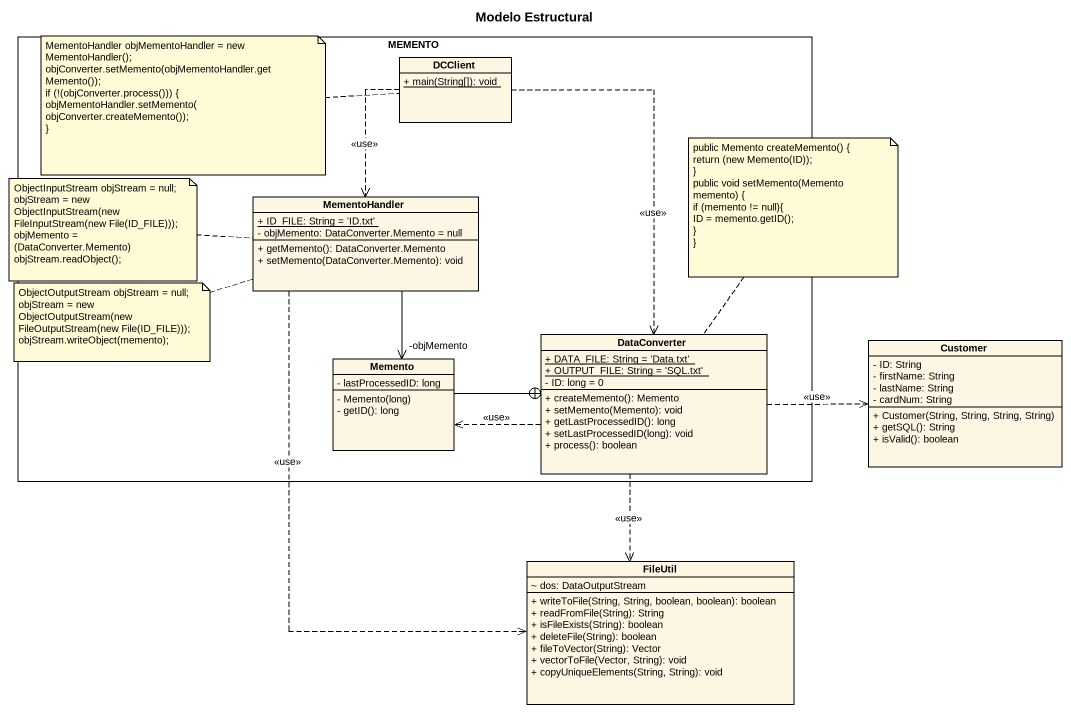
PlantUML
@startuml
title Modelo Estructural
hide circle
hide empty members
skinparam classAttributeIconSize 0
rectangle MEMENTO {
  class DCClient {
    {static} + main(String[]): void
  }
  class MementoHandler {
    {static} + ID_FILE: String = 'ID.txt'
    - objMemento: DataConverter.Memento = null
    + getMemento(): DataConverter.Memento
    + setMemento(DataConverter.Memento): void
  }
  class DataConverter {
    {static} + DATA_FILE: String = 'Data.txt'
    {static} + OUTPUT_FILE: String = 'SQL.txt'
    - ID: long = 0
    + createMemento(): Memento
    + setMemento(Memento): void
    + getLastProcessedID(): long
    + setLastProcessedID(long): void
    + process(): boolean
  }
  class Memento {
    - lastProcessedID: long
    - Memento(long)
    - getID(): long
  }
}
class Customer {
  - ID: String
  - firstName: String
  - lastName: String
  - cardNum: String
  + Customer(String, String, String, String)
  + getSQL(): String
  + isValid(): boolean
}
class FileUtil {
  ~ dos: DataOutputStream
  + writeToFile(String, String, boolean, boolean): boolean
  + readFromFile(String): String
  + isFileExists(String): boolean
  + deleteFile(String): boolean
  + fileToVector(String): Vector
  + vectorToFile(Vector, String): void
  + copyUniqueElements(String, String): void
}
DCClient ..> MementoHandler : <<use>>
DCClient ..> DataConverter : <<use>>
MementoHandler --> "-objMemento" Memento
MementoHandler ..> FileUtil : <<use>>
DataConverter .right.> Customer : <<use>>
DataConverter .left.> Memento : <<use>>
DataConverter ..> FileUtil : <<use>>
Memento -right-+ DataConverter
note left of DCClient
  MementoHandler objMementoHandler = new MementoHandler();
  objConverter.setMemento(objMementoHandler.getMemento());
  if (!(objConverter.process())) {
  objMementoHandler.setMemento(
  objConverter.createMemento());
  ~}
end note
note top of DataConverter
  public Memento createMemento() {
  return (new Memento(ID));
  ~}
  public void setMemento(Memento memento) {
  if (memento != null){
  ID = memento.getID();
  ~}
  ~}
end note
note left of MementoHandler
  ObjectInputStream objStream = null;
  objStream = new ObjectInputStream(new FileInputStream(new File(ID_FILE)));
  objMemento = (DataConverter.Memento) objStream.readObject();
end note
note left of MementoHandler
  ObjectOutputStream objStream = null;
  objStream = new ObjectOutputStream(new FileOutputStream(new File(ID_FILE)));
  objStream.writeObject(memento);
end note
@enduml
